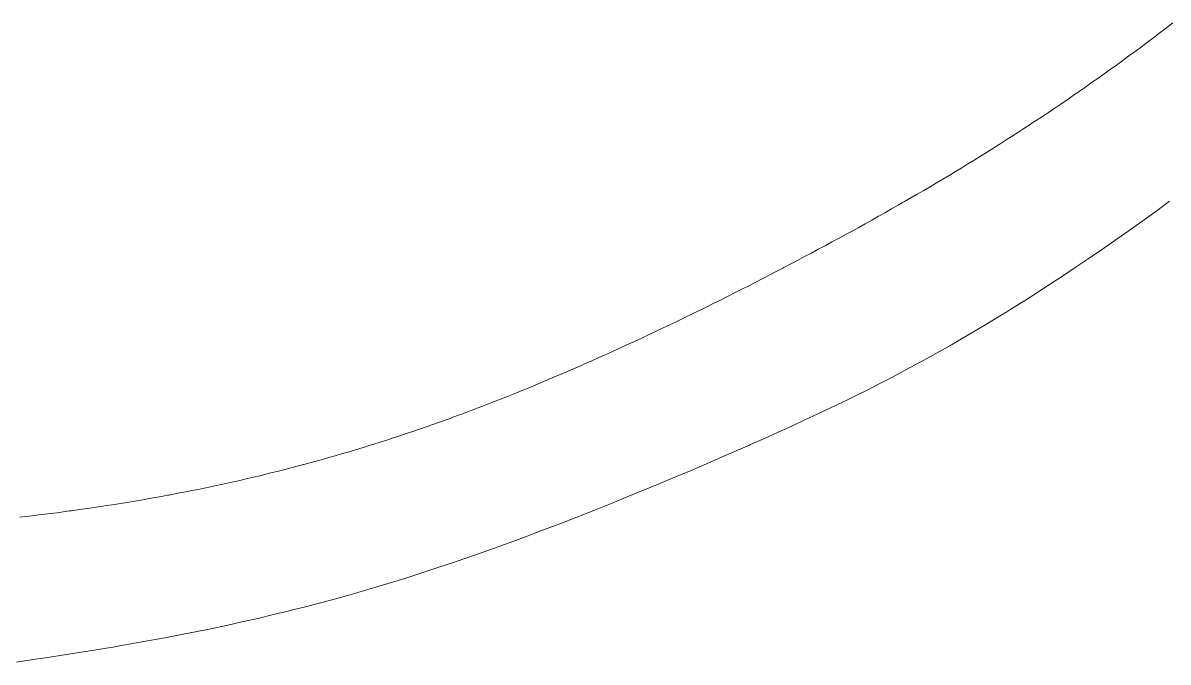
# Model space of a CAD drawing. Header units: inches. Extents: x -10205 to 13964, y -460 to 30702.
# Drawn here: x -2690 to -1487, y 15131 to 15802 of the extents above; entities that cross this region are included whole.
import ezdxf

# ---------------------------------------------------------------- set-up
doc = ezdxf.new("R2010")
doc.units = ezdxf.units.IN
doc.header["$MEASUREMENT"] = 0
doc.layers.add('0-1', color=7, linetype='Continuous', lineweight=5)
doc.layers.add('C-TOPO', color=7, linetype='Continuous', lineweight=9)

# ---------------------------------------------------------------- blocks, each defined once
blk = doc.blocks.new('1750 Ox - Topography_rvt-1-SITE PLAN - CAD FILE')
at = {"layer": 'C-TOPO'}
for p, q in [((-1489, 15797.4), (-1495.6, 15792.3)), ((-1489, 15797.4), (-1495.6, 15792.3)), ((-1482.3, 15802.5), (-1489, 15797.4)), ((-1489, 15797.4), (-1482.3, 15802.5)), ((-1508.8, 15782.4), (-1515.4, 15777.5)), ((-1515.4, 15777.5), (-1508.8, 15782.4)), ((-1502.2, 15787.3), (-1508.8, 15782.4)), ((-1508.8, 15782.4), (-1502.2, 15787.3)), ((-1502.2, 15787.3), (-1495.6, 15792.3)), ((-1495.6, 15792.3), (-1502.2, 15787.3)), ((-1521.9, 15772.6), (-1528.5, 15767.8)), ((-1528.5, 15767.8), (-1521.9, 15772.6)), ((-1515.4, 15777.5), (-1521.9, 15772.6)), ((-1515.4, 15777.5), (-1521.9, 15772.6)), ((-1541.5, 15758.2), (-1548.1, 15753.5)), ((-1548.1, 15753.5), (-1541.5, 15758.2)), ((-1541.5, 15758.2), (-1535, 15763)), ((-1541.5, 15758.2), (-1535, 15763)), ((-1535, 15763), (-1528.5, 15767.8)), ((-1535, 15763), (-1528.5, 15767.8)), ((-1554.6, 15748.9), (-1561.1, 15744.2)), ((-1561.1, 15744.2), (-1554.6, 15748.9)), ((-1548.1, 15753.5), (-1554.6, 15748.9)), ((-1548.1, 15753.5), (-1554.6, 15748.9)), ((-1574, 15735.1), (-1580.5, 15730.6)), ((-1580.5, 15730.6), (-1574, 15735.1)), ((-1567.6, 15739.7), (-1574, 15735.1)), ((-1567.6, 15739.7), (-1574, 15735.1)), ((-1567.6, 15739.7), (-1561.1, 15744.2)), ((-1561.1, 15744.2), (-1567.6, 15739.7)), ((-1600, 15717.2), (-1593.5, 15721.7)), ((-1593.5, 15721.7), (-1600, 15717.2)), ((-1587, 15726.1), (-1593.5, 15721.7)), ((-1593.5, 15721.7), (-1587, 15726.1)), ((-1580.5, 15730.6), (-1587, 15726.1)), ((-1580.5, 15730.6), (-1587, 15726.1)), ((-1612.9, 15708.5), (-1619.4, 15704.2)), ((-1619.4, 15704.2), (-1612.9, 15708.5)), ((-1606.4, 15712.9), (-1612.9, 15708.5)), ((-1606.4, 15712.9), (-1612.9, 15708.5)), ((-1606.4, 15712.9), (-1600, 15717.2)), ((-1606.4, 15712.9), (-1600, 15717.2)), ((-1630.3, 15697), (-1632.3, 15695.6)), ((-1632.3, 15695.6), (-1630.3, 15697)), ((-1625.9, 15699.9), (-1630.3, 15697)), ((-1630.3, 15697), (-1625.9, 15699.9)), ((-1619.4, 15704.2), (-1625.9, 15699.9)), ((-1619.4, 15704.2), (-1625.9, 15699.9)), ((-1651.8, 15683), (-1645.3, 15687.2)), ((-1645.3, 15687.2), (-1651.8, 15683)), ((-1638.8, 15691.4), (-1645.3, 15687.2)), ((-1645.3, 15687.2), (-1638.8, 15691.4)), ((-1632.3, 15695.6), (-1638.8, 15691.4)), ((-1632.3, 15695.6), (-1638.8, 15691.4)), ((-1671.4, 15670.6), (-1664.8, 15674.7)), ((-1664.8, 15674.7), (-1671.4, 15670.6)), ((-1664.8, 15674.7), (-1658.3, 15678.8)), ((-1658.3, 15678.8), (-1664.8, 15674.7)), ((-1651.8, 15683), (-1658.3, 15678.8)), ((-1658.3, 15678.8), (-1651.8, 15683)), ((-1691, 15658.3), (-1684.4, 15662.4)), ((-1684.4, 15662.4), (-1691, 15658.3)), ((-1677.9, 15666.5), (-1684.4, 15662.4)), ((-1677.9, 15666.5), (-1684.4, 15662.4)), ((-1671.4, 15670.6), (-1677.9, 15666.5)), ((-1671.4, 15670.6), (-1677.9, 15666.5)), ((-1704.1, 15650.3), (-1710.7, 15646.3)), ((-1710.7, 15646.3), (-1704.1, 15650.3)), ((-1697.6, 15654.3), (-1704.1, 15650.3)), ((-1697.6, 15654.3), (-1704.1, 15650.3)), ((-1697.6, 15654.3), (-1691, 15658.3)), ((-1691, 15658.3), (-1697.6, 15654.3)), ((-1724, 15638.3), (-1730.7, 15634.4)), ((-1724, 15638.3), (-1730.7, 15634.4)), ((-1717.4, 15642.3), (-1724, 15638.3)), ((-1724, 15638.3), (-1717.4, 15642.3)), ((-1717.4, 15642.3), (-1710.7, 15646.3)), ((-1710.7, 15646.3), (-1717.4, 15642.3)), ((-1744, 15626.5), (-1750.7, 15622.6)), ((-1750.7, 15622.6), (-1744, 15626.5)), ((-1737.3, 15630.4), (-1744, 15626.5)), ((-1744, 15626.5), (-1737.3, 15630.4)), ((-1730.7, 15634.4), (-1737.3, 15630.4)), ((-1737.3, 15630.4), (-1730.7, 15634.4)), ((-1766.2, 15613.7), (-1771, 15610.9)), ((-1771, 15610.9), (-1766.2, 15613.7)), ((-1764.2, 15614.8), (-1766.2, 15613.7)), ((-1764.2, 15614.8), (-1766.2, 15613.7)), ((-1757.5, 15618.7), (-1764.2, 15614.8)), ((-1764.2, 15614.8), (-1757.5, 15618.7)), ((-1757.5, 15618.7), (-1750.7, 15622.6)), ((-1750.7, 15622.6), (-1757.5, 15618.7)), ((-1500.3, 15604.5), (-1485.7, 15615.2)), ((-1485.7, 15615.2), (-1500.3, 15604.5)), ((-1791.6, 15599.3), (-1789.9, 15600.2)), ((-1791.6, 15599.3), (-1789.9, 15600.2)), ((-1789.9, 15600.2), (-1784.7, 15603.1)), ((-1784.7, 15603.1), (-1789.9, 15600.2)), ((-1777.8, 15607), (-1784.7, 15603.1)), ((-1784.7, 15603.1), (-1777.8, 15607)), ((-1777.8, 15607), (-1771, 15610.9)), ((-1771, 15610.9), (-1777.8, 15607)), ((-1514.8, 15594), (-1500.3, 15604.5)), ((-1500.3, 15604.5), (-1514.8, 15594)), ((-1805.4, 15591.5), (-1812.3, 15587.7)), ((-1805.4, 15591.5), (-1812.3, 15587.7)), ((-1798.5, 15595.4), (-1805.4, 15591.5)), ((-1798.5, 15595.4), (-1805.4, 15591.5)), ((-1798.5, 15595.4), (-1791.6, 15599.3)), ((-1791.6, 15599.3), (-1798.5, 15595.4)), ((-1514.8, 15594), (-1529.1, 15583.8)), ((-1514.8, 15594), (-1529.1, 15583.8)), ((-1833.4, 15576.1), (-1826.4, 15580)), ((-1833.4, 15576.1), (-1826.4, 15580)), ((-1826.4, 15580), (-1823.9, 15581.3)), ((-1823.9, 15581.3), (-1826.4, 15580)), ((-1819.3, 15583.8), (-1823.9, 15581.3)), ((-1819.3, 15583.8), (-1823.9, 15581.3)), ((-1812.3, 15587.7), (-1819.3, 15583.8)), ((-1812.3, 15587.7), (-1819.3, 15583.8)), ((-1529.1, 15583.8), (-1543.2, 15573.9)), ((-1529.1, 15583.8), (-1543.2, 15573.9)), ((-1862, 15560.7), (-1854.8, 15564.6)), ((-1854.8, 15564.6), (-1862, 15560.7)), ((-1854.8, 15564.6), (-1847.6, 15568.4)), ((-1854.8, 15564.6), (-1847.6, 15568.4)), ((-1840.5, 15572.3), (-1847.6, 15568.4)), ((-1840.5, 15572.3), (-1847.6, 15568.4)), ((-1840.5, 15572.3), (-1833.4, 15576.1)), ((-1833.4, 15576.1), (-1840.5, 15572.3)), ((-1557.2, 15564.1), (-1571.1, 15554.6)), ((-1571.1, 15554.6), (-1557.2, 15564.1)), ((-1557.2, 15564.1), (-1543.2, 15573.9)), ((-1557.2, 15564.1), (-1543.2, 15573.9)), ((-1876.4, 15553), (-1883.7, 15549.2)), ((-1883.7, 15549.2), (-1876.4, 15553)), ((-1869.2, 15556.9), (-1876.4, 15553)), ((-1869.2, 15556.9), (-1876.4, 15553)), ((-1862, 15560.7), (-1869.2, 15556.9)), ((-1869.2, 15556.9), (-1862, 15560.7)), ((-1571.1, 15554.6), (-1584.8, 15545.4)), ((-1571.1, 15554.6), (-1584.8, 15545.4)), ((-1905.6, 15537.7), (-1898.3, 15541.5)), ((-1898.3, 15541.5), (-1905.6, 15537.7)), ((-1898.3, 15541.5), (-1891.9, 15544.9)), ((-1898.3, 15541.5), (-1891.9, 15544.9)), ((-1891, 15545.4), (-1891.9, 15544.9)), ((-1891.9, 15544.9), (-1891, 15545.4)), ((-1883.7, 15549.2), (-1891, 15545.4)), ((-1883.7, 15549.2), (-1891, 15545.4)), ((-1598.4, 15536.3), (-1584.8, 15545.4)), ((-1584.8, 15545.4), (-1598.4, 15536.3)), ((-1927.8, 15526.3), (-1920.4, 15530.1)), ((-1927.8, 15526.3), (-1920.4, 15530.1)), ((-1913, 15533.9), (-1920.4, 15530.1)), ((-1920.4, 15530.1), (-1913, 15533.9)), ((-1905.6, 15537.7), (-1913, 15533.9)), ((-1905.6, 15537.7), (-1913, 15533.9)), ((-1598.4, 15536.3), (-1611.8, 15527.5)), ((-1598.4, 15536.3), (-1611.8, 15527.5)), ((-1942.6, 15518.8), (-1950, 15515.1)), ((-1942.6, 15518.8), (-1950, 15515.1)), ((-1935.2, 15522.6), (-1942.6, 15518.8)), ((-1942.6, 15518.8), (-1935.2, 15522.6)), ((-1935.2, 15522.6), (-1927.8, 15526.3)), ((-1935.2, 15522.6), (-1927.8, 15526.3)), ((-1638.3, 15510.5), (-1625.1, 15518.9)), ((-1638.3, 15510.5), (-1625.1, 15518.9)), ((-1611.8, 15527.5), (-1625.1, 15518.9)), ((-1611.8, 15527.5), (-1625.1, 15518.9)), ((-1965, 15507.6), (-1972.5, 15503.9)), ((-1972.5, 15503.9), (-1965, 15507.6)), ((-1965, 15507.6), (-1957.5, 15511.3)), ((-1965, 15507.6), (-1957.5, 15511.3)), ((-1950, 15515.1), (-1957.5, 15511.3)), ((-1957.5, 15511.3), (-1950, 15515.1)), ((-1638.3, 15510.5), (-1651.3, 15502.3)), ((-1638.3, 15510.5), (-1651.3, 15502.3)), ((-2002.5, 15489.3), (-1994.9, 15492.9)), ((-2002.5, 15489.3), (-1994.9, 15492.9)), ((-1987.4, 15496.6), (-1994.9, 15492.9)), ((-1994.9, 15492.9), (-1987.4, 15496.6)), ((-1987.4, 15496.6), (-1979.9, 15500.2)), ((-1987.4, 15496.6), (-1979.9, 15500.2)), ((-1977.3, 15501.5), (-1979.9, 15500.2)), ((-1977.3, 15501.5), (-1979.9, 15500.2)), ((-1972.5, 15503.9), (-1977.3, 15501.5)), ((-1977.3, 15501.5), (-1972.5, 15503.9)), ((-1677.1, 15486.6), (-1664.3, 15494.3)), ((-1664.3, 15494.3), (-1677.1, 15486.6)), ((-1660.2, 15496.8), (-1664.3, 15494.3)), ((-1660.2, 15496.8), (-1664.3, 15494.3)), ((-1660.2, 15496.8), (-1658.1, 15498.1)), ((-1660.2, 15496.8), (-1658.1, 15498.1)), ((-1657.7, 15498.4), (-1658.1, 15498.1)), ((-1657.7, 15498.4), (-1658.1, 15498.1)), ((-1651.3, 15502.3), (-1657.7, 15498.4)), ((-1651.3, 15502.3), (-1657.7, 15498.4)), ((-2017.5, 15482.1), (-2022.8, 15479.6)), ((-2022.8, 15479.6), (-2017.5, 15482.1)), ((-2010, 15485.7), (-2017.5, 15482.1)), ((-2010, 15485.7), (-2017.5, 15482.1)), ((-2010, 15485.7), (-2002.5, 15489.3)), ((-2010, 15485.7), (-2002.5, 15489.3)), ((-1689.8, 15479), (-1677.1, 15486.6)), ((-1677.1, 15486.6), (-1689.8, 15479)), ((-2047.6, 15467.9), (-2055.1, 15464.5)), ((-2055.1, 15464.5), (-2047.6, 15467.9)), ((-2047.6, 15467.9), (-2040.1, 15471.4)), ((-2047.6, 15467.9), (-2040.1, 15471.4)), ((-2032.5, 15475), (-2040.1, 15471.4)), ((-2032.5, 15475), (-2040.1, 15471.4)), ((-2025, 15478.5), (-2032.5, 15475)), ((-2032.5, 15475), (-2025, 15478.5)), ((-2022.8, 15479.6), (-2025, 15478.5)), ((-2025, 15478.5), (-2022.8, 15479.6)), ((-1702.4, 15471.6), (-1714.9, 15464.3)), ((-1714.9, 15464.3), (-1702.4, 15471.6)), ((-1689.8, 15479), (-1702.4, 15471.6)), ((-1702.4, 15471.6), (-1689.8, 15479)), ((-2077.6, 15454.2), (-2070.1, 15457.6)), ((-2070.1, 15457.6), (-2077.6, 15454.2)), ((-2062.6, 15461), (-2070.1, 15457.6)), ((-2070.1, 15457.6), (-2062.6, 15461)), ((-2055.1, 15464.5), (-2062.6, 15461)), ((-2062.6, 15461), (-2055.1, 15464.5)), ((-1727.4, 15457.2), (-1739.9, 15450.3)), ((-1727.4, 15457.2), (-1739.9, 15450.3)), ((-1727.4, 15457.2), (-1721.2, 15460.7)), ((-1721.2, 15460.7), (-1727.4, 15457.2)), ((-1714.9, 15464.3), (-1721.2, 15460.7)), ((-1714.9, 15464.3), (-1721.2, 15460.7)), ((-2100.1, 15444.2), (-2103.4, 15442.7)), ((-2100.1, 15444.2), (-2103.4, 15442.7)), ((-2092.6, 15447.5), (-2100.1, 15444.2)), ((-2100.1, 15444.2), (-2092.6, 15447.5)), ((-2085.1, 15450.8), (-2092.6, 15447.5)), ((-2092.6, 15447.5), (-2085.1, 15450.8)), ((-2085.1, 15450.8), (-2077.6, 15454.2)), ((-2085.1, 15450.8), (-2077.6, 15454.2)), ((-1739.9, 15450.3), (-1752.4, 15443.5)), ((-1739.9, 15450.3), (-1752.4, 15443.5)), ((-2129.9, 15431.3), (-2122.5, 15434.4)), ((-2129.9, 15431.3), (-2122.5, 15434.4)), ((-2122.5, 15434.4), (-2115, 15437.6)), ((-2122.5, 15434.4), (-2115, 15437.6)), ((-2107.6, 15440.9), (-2115, 15437.6)), ((-2115, 15437.6), (-2107.6, 15440.9)), ((-2103.4, 15442.7), (-2107.6, 15440.9)), ((-2107.6, 15440.9), (-2103.4, 15442.7)), ((-1764.9, 15436.8), (-1777.4, 15430.1)), ((-1777.4, 15430.1), (-1764.9, 15436.8)), ((-1752.4, 15443.5), (-1764.9, 15436.8)), ((-1752.4, 15443.5), (-1764.9, 15436.8)), ((-2159.4, 15418.9), (-2152.1, 15421.9)), ((-2152.1, 15421.9), (-2159.4, 15418.9)), ((-2144.7, 15425), (-2152.1, 15421.9)), ((-2152.1, 15421.9), (-2144.7, 15425)), ((-2137.3, 15428.1), (-2144.7, 15425)), ((-2144.7, 15425), (-2137.3, 15428.1)), ((-2129.9, 15431.3), (-2137.3, 15428.1)), ((-2129.9, 15431.3), (-2137.3, 15428.1)), ((-1790.1, 15423.6), (-1802.8, 15417.1)), ((-1790.1, 15423.6), (-1802.8, 15417.1)), ((-1777.4, 15430.1), (-1790.1, 15423.6)), ((-1790.1, 15423.6), (-1777.4, 15430.1)), ((-2188.6, 15407.1), (-2181.3, 15410)), ((-2188.6, 15407.1), (-2181.3, 15410)), ((-2174, 15412.9), (-2181.3, 15410)), ((-2174, 15412.9), (-2181.3, 15410)), ((-2166.7, 15415.9), (-2174, 15412.9)), ((-2166.7, 15415.9), (-2174, 15412.9)), ((-2159.4, 15418.9), (-2166.7, 15415.9)), ((-2166.7, 15415.9), (-2159.4, 15418.9)), ((-1819, 15409.1), (-1826.2, 15405.6)), ((-1819, 15409.1), (-1826.2, 15405.6)), ((-1815.7, 15410.7), (-1819, 15409.1)), ((-1819, 15409.1), (-1815.7, 15410.7)), ((-1815.7, 15410.7), (-1813.4, 15411.8)), ((-1813.4, 15411.8), (-1815.7, 15410.7)), ((-1813.4, 15411.8), (-1802.8, 15417.1)), ((-1802.8, 15417.1), (-1813.4, 15411.8)), ((-2217.4, 15396), (-2224.5, 15393.3)), ((-2224.5, 15393.3), (-2217.4, 15396)), ((-2210.2, 15398.7), (-2217.4, 15396)), ((-2210.2, 15398.7), (-2217.4, 15396)), ((-2203, 15401.5), (-2210.2, 15398.7)), ((-2210.2, 15398.7), (-2203, 15401.5)), ((-2203, 15401.5), (-2195.8, 15404.3)), ((-2203, 15401.5), (-2195.8, 15404.3)), ((-2188.6, 15407.1), (-2195.8, 15404.3)), ((-2195.8, 15404.3), (-2188.6, 15407.1)), ((-1841.8, 15398), (-1855.2, 15391.6)), ((-1855.2, 15391.6), (-1841.8, 15398)), ((-1828.7, 15404.3), (-1841.8, 15398)), ((-1828.7, 15404.3), (-1841.8, 15398)), ((-1826.2, 15405.6), (-1828.7, 15404.3)), ((-1828.7, 15404.3), (-1826.2, 15405.6)), ((-2245.7, 15385.5), (-2252.7, 15383)), ((-2245.7, 15385.5), (-2252.7, 15383)), ((-2241.5, 15387), (-2245.7, 15385.5)), ((-2245.7, 15385.5), (-2241.5, 15387)), ((-2241.5, 15387), (-2238.6, 15388.1)), ((-2241.5, 15387), (-2238.6, 15388.1)), ((-2231.6, 15390.7), (-2238.6, 15388.1)), ((-2231.6, 15390.7), (-2238.6, 15388.1)), ((-2224.5, 15393.3), (-2231.6, 15390.7)), ((-2224.5, 15393.3), (-2231.6, 15390.7)), ((-1882.6, 15378.9), (-1868.8, 15385.3)), ((-1868.8, 15385.3), (-1882.6, 15378.9)), ((-1868.8, 15385.3), (-1855.2, 15391.6)), ((-1868.8, 15385.3), (-1855.2, 15391.6)), ((-2280.6, 15373.3), (-2287.5, 15371)), ((-2280.6, 15373.3), (-2287.5, 15371)), ((-2280.6, 15373.3), (-2273.6, 15375.7)), ((-2280.6, 15373.3), (-2273.6, 15375.7)), ((-2266.7, 15378.1), (-2273.6, 15375.7)), ((-2273.6, 15375.7), (-2266.7, 15378.1)), ((-2259.7, 15380.5), (-2266.7, 15378.1)), ((-2266.7, 15378.1), (-2259.7, 15380.5)), ((-2252.7, 15383), (-2259.7, 15380.5)), ((-2259.7, 15380.5), (-2252.7, 15383)), ((-1896.7, 15372.5), (-1911.1, 15366)), ((-1911.1, 15366), (-1896.7, 15372.5)), ((-1882.6, 15378.9), (-1896.7, 15372.5)), ((-1896.7, 15372.5), (-1882.6, 15378.9)), ((-2321.7, 15359.9), (-2328.5, 15357.8)), ((-2328.5, 15357.8), (-2321.7, 15359.9)), ((-2314.9, 15362), (-2321.7, 15359.9)), ((-2314.9, 15362), (-2321.7, 15359.9)), ((-2308, 15364.2), (-2314.9, 15362)), ((-2314.9, 15362), (-2308, 15364.2)), ((-2308, 15364.2), (-2301.2, 15366.4)), ((-2308, 15364.2), (-2301.2, 15366.4)), ((-2294.3, 15368.7), (-2301.2, 15366.4)), ((-2301.2, 15366.4), (-2294.3, 15368.7)), ((-2287.5, 15371), (-2294.3, 15368.7)), ((-2294.3, 15368.7), (-2287.5, 15371)), ((-1911.1, 15366), (-1925.8, 15359.5)), ((-1911.1, 15366), (-1925.8, 15359.5)), ((-2362.1, 15347.7), (-2368.8, 15345.8)), ((-2368.8, 15345.8), (-2362.1, 15347.7)), ((-2362.1, 15347.7), (-2355.4, 15349.6)), ((-2362.1, 15347.7), (-2355.4, 15349.6)), ((-2348.7, 15351.6), (-2355.4, 15349.6)), ((-2355.4, 15349.6), (-2348.7, 15351.6)), ((-2342, 15353.6), (-2348.7, 15351.6)), ((-2342, 15353.6), (-2348.7, 15351.6)), ((-2342, 15353.6), (-2335.2, 15355.7)), ((-2342, 15353.6), (-2335.2, 15355.7)), ((-2335.2, 15355.7), (-2331.4, 15356.9)), ((-2335.2, 15355.7), (-2331.4, 15356.9)), ((-2328.5, 15357.8), (-2331.4, 15356.9)), ((-2331.4, 15356.9), (-2328.5, 15357.8)), ((-1956.3, 15346.1), (-1940.9, 15352.8)), ((-1940.9, 15352.8), (-1956.3, 15346.1)), ((-1926.2, 15359.3), (-1940.9, 15352.8)), ((-1940.9, 15352.8), (-1926.2, 15359.3)), ((-1926.2, 15359.3), (-1925.8, 15359.5)), ((-1926.2, 15359.3), (-1925.8, 15359.5)), ((-2401.9, 15336.7), (-2408.5, 15335)), ((-2408.5, 15335), (-2401.9, 15336.7)), ((-2401.9, 15336.7), (-2395.3, 15338.4)), ((-2395.3, 15338.4), (-2401.9, 15336.7)), ((-2394.9, 15338.6), (-2395.3, 15338.4)), ((-2395.3, 15338.4), (-2394.9, 15338.6)), ((-2394.9, 15338.6), (-2388.7, 15340.2)), ((-2394.9, 15338.6), (-2388.7, 15340.2)), ((-2382.1, 15342), (-2388.7, 15340.2)), ((-2388.7, 15340.2), (-2382.1, 15342)), ((-2382.1, 15342), (-2375.4, 15343.9)), ((-2382.1, 15342), (-2375.4, 15343.9)), ((-2375.4, 15343.9), (-2368.8, 15345.8)), ((-2368.8, 15345.8), (-2375.4, 15343.9)), ((-1972.1, 15339.3), (-1988.2, 15332.4)), ((-1988.2, 15332.4), (-1972.1, 15339.3)), ((-1967.6, 15341.2), (-1972.1, 15339.3)), ((-1967.6, 15341.2), (-1972.1, 15339.3)), ((-1956.3, 15346.1), (-1967.6, 15341.2)), ((-1967.6, 15341.2), (-1956.3, 15346.1)), ((-2454.3, 15323.7), (-2460.8, 15322.2)), ((-2454.3, 15323.7), (-2460.8, 15322.2)), ((-2447.8, 15325.2), (-2454.3, 15323.7)), ((-2454.3, 15323.7), (-2447.8, 15325.2)), ((-2447.8, 15325.2), (-2441.3, 15326.8)), ((-2447.8, 15325.2), (-2441.3, 15326.8)), ((-2441.3, 15326.8), (-2434.8, 15328.4)), ((-2441.3, 15326.8), (-2434.8, 15328.4)), ((-2428.2, 15330), (-2434.8, 15328.4)), ((-2434.8, 15328.4), (-2428.2, 15330)), ((-2428.2, 15330), (-2421.7, 15331.6)), ((-2421.7, 15331.6), (-2428.2, 15330)), ((-2415.1, 15333.3), (-2421.7, 15331.6)), ((-2421.7, 15331.6), (-2415.1, 15333.3)), ((-2408.5, 15335), (-2415.1, 15333.3)), ((-2415.1, 15333.3), (-2408.5, 15335)), ((-2004.6, 15325.5), (-2021.3, 15318.5)), ((-2004.6, 15325.5), (-2021.3, 15318.5)), ((-1988.2, 15332.4), (-2004.6, 15325.5)), ((-2004.6, 15325.5), (-1988.2, 15332.4)), ((-2506.1, 15312.4), (-2512.6, 15311.1)), ((-2512.6, 15311.1), (-2506.1, 15312.4)), ((-2499.7, 15313.7), (-2506.1, 15312.4)), ((-2506.1, 15312.4), (-2499.7, 15313.7)), ((-2493.2, 15315.1), (-2499.7, 15313.7)), ((-2499.7, 15313.7), (-2493.2, 15315.1)), ((-2486.7, 15316.5), (-2493.2, 15315.1)), ((-2493.2, 15315.1), (-2486.7, 15316.5)), ((-2480.3, 15317.8), (-2486.7, 15316.5)), ((-2480.3, 15317.8), (-2486.7, 15316.5)), ((-2473.8, 15319.3), (-2480.3, 15317.8)), ((-2473.8, 15319.3), (-2480.3, 15317.8)), ((-2473.8, 15319.3), (-2467.3, 15320.7)), ((-2473.8, 15319.3), (-2467.3, 15320.7)), ((-2460.8, 15322.2), (-2467.3, 15320.7)), ((-2467.3, 15320.7), (-2460.8, 15322.2)), ((-2038.3, 15311.4), (-2021.3, 15318.5)), ((-2038.3, 15311.4), (-2021.3, 15318.5)), ((-2576.8, 15299.4), (-2570.4, 15300.4)), ((-2570.4, 15300.4), (-2576.8, 15299.4)), ((-2564, 15301.5), (-2570.4, 15300.4)), ((-2570.4, 15300.4), (-2564, 15301.5)), ((-2564, 15301.5), (-2557.5, 15302.7)), ((-2564, 15301.5), (-2557.5, 15302.7)), ((-2551.1, 15303.8), (-2557.5, 15302.7)), ((-2557.5, 15302.7), (-2551.1, 15303.8)), ((-2551.1, 15303.8), (-2544.7, 15305)), ((-2551.1, 15303.8), (-2544.7, 15305)), ((-2544.7, 15305), (-2538.3, 15306.2)), ((-2538.3, 15306.2), (-2544.7, 15305)), ((-2536.8, 15306.4), (-2538.3, 15306.2)), ((-2536.8, 15306.4), (-2538.3, 15306.2)), ((-2531.9, 15307.4), (-2536.8, 15306.4)), ((-2536.8, 15306.4), (-2531.9, 15307.4)), ((-2525.4, 15308.6), (-2531.9, 15307.4)), ((-2531.9, 15307.4), (-2525.4, 15308.6)), ((-2525.4, 15308.6), (-2519, 15309.8)), ((-2525.4, 15308.6), (-2519, 15309.8)), ((-2512.6, 15311.1), (-2519, 15309.8)), ((-2512.6, 15311.1), (-2519, 15309.8)), ((-2073, 15297.3), (-2055.6, 15304.4)), ((-2073, 15297.3), (-2055.6, 15304.4)), ((-2038.3, 15311.4), (-2055.6, 15304.4)), ((-2038.3, 15311.4), (-2055.6, 15304.4)), ((-2660.7, 15287.1), (-2654.2, 15287.9)), ((-2660.7, 15287.1), (-2654.2, 15287.9)), ((-2647.7, 15288.8), (-2654.2, 15287.9)), ((-2647.7, 15288.8), (-2654.2, 15287.9)), ((-2647.7, 15288.8), (-2641.2, 15289.7)), ((-2641.2, 15289.7), (-2647.7, 15288.8)), ((-2639.3, 15289.9), (-2641.2, 15289.7)), ((-2639.3, 15289.9), (-2641.2, 15289.7)), ((-2634.8, 15290.5), (-2639.3, 15289.9)), ((-2639.3, 15289.9), (-2634.8, 15290.5)), ((-2634.8, 15290.5), (-2628.3, 15291.5)), ((-2634.8, 15290.5), (-2628.3, 15291.5)), ((-2628.3, 15291.5), (-2621.8, 15292.4)), ((-2621.8, 15292.4), (-2628.3, 15291.5)), ((-2615.4, 15293.3), (-2621.8, 15292.4)), ((-2621.8, 15292.4), (-2615.4, 15293.3)), ((-2609, 15294.3), (-2615.4, 15293.3)), ((-2615.4, 15293.3), (-2609, 15294.3)), ((-2605.7, 15294.8), (-2609, 15294.3)), ((-2609, 15294.3), (-2605.7, 15294.8)), ((-2605.7, 15294.8), (-2602.5, 15295.3)), ((-2605.7, 15294.8), (-2602.5, 15295.3)), ((-2596.1, 15296.3), (-2602.5, 15295.3)), ((-2596.1, 15296.3), (-2602.5, 15295.3)), ((-2589.7, 15297.3), (-2596.1, 15296.3)), ((-2596.1, 15296.3), (-2589.7, 15297.3)), ((-2583.2, 15298.3), (-2589.7, 15297.3)), ((-2589.7, 15297.3), (-2583.2, 15298.3)), ((-2576.8, 15299.4), (-2583.2, 15298.3)), ((-2583.2, 15298.3), (-2576.8, 15299.4)), ((-2090.6, 15290.3), (-2108.4, 15283.3)), ((-2108.4, 15283.3), (-2090.6, 15290.3)), ((-2073, 15297.3), (-2090.6, 15290.3)), ((-2090.6, 15290.3), (-2073, 15297.3)), ((-2693.4, 15283.2), (-2686.8, 15284)), ((-2686.8, 15284), (-2693.4, 15283.2)), ((-2680.3, 15284.7), (-2686.8, 15284)), ((-2680.3, 15284.7), (-2686.8, 15284)), ((-2673.7, 15285.5), (-2680.3, 15284.7)), ((-2673.7, 15285.5), (-2680.3, 15284.7)), ((-2667.2, 15286.3), (-2673.7, 15285.5)), ((-2673.7, 15285.5), (-2667.2, 15286.3)), ((-2660.7, 15287.1), (-2667.2, 15286.3)), ((-2667.2, 15286.3), (-2660.7, 15287.1)), ((-2144.3, 15269.4), (-2126.3, 15276.3)), ((-2144.3, 15269.4), (-2126.3, 15276.3)), ((-2126.3, 15276.3), (-2108.4, 15283.3)), ((-2108.4, 15283.3), (-2126.3, 15276.3)), ((-2144.3, 15269.4), (-2162.4, 15262.7)), ((-2162.4, 15262.7), (-2144.3, 15269.4)), ((-2180.6, 15256), (-2198.7, 15249.4)), ((-2180.6, 15256), (-2198.7, 15249.4)), ((-2162.4, 15262.7), (-2180.6, 15256)), ((-2162.4, 15262.7), (-2180.6, 15256)), ((-2235, 15236.7), (-2216.9, 15243)), ((-2235, 15236.7), (-2216.9, 15243)), ((-2198.7, 15249.4), (-2216.9, 15243)), ((-2198.7, 15249.4), (-2216.9, 15243)), ((-2271, 15224.6), (-2253.1, 15230.6)), ((-2271, 15224.6), (-2253.1, 15230.6)), ((-2236.9, 15236), (-2253.1, 15230.6)), ((-2253.1, 15230.6), (-2236.9, 15236)), ((-2236.9, 15236), (-2235, 15236.7)), ((-2235, 15236.7), (-2236.9, 15236)), ((-2288.9, 15218.9), (-2306.6, 15213.4)), ((-2288.9, 15218.9), (-2306.6, 15213.4)), ((-2288.9, 15218.9), (-2271, 15224.6)), ((-2271, 15224.6), (-2288.9, 15218.9)), ((-2341.7, 15203.1), (-2324.2, 15208.1)), ((-2324.2, 15208.1), (-2341.7, 15203.1)), ((-2324.2, 15208.1), (-2306.6, 15213.4)), ((-2324.2, 15208.1), (-2306.6, 15213.4)), ((-2376.1, 15193.6), (-2393.2, 15189.1)), ((-2376.1, 15193.6), (-2393.2, 15189.1)), ((-2376.1, 15193.6), (-2359, 15198.2)), ((-2376.1, 15193.6), (-2359, 15198.2)), ((-2341.7, 15203.1), (-2359, 15198.2)), ((-2359, 15198.2), (-2341.7, 15203.1)), ((-2443.5, 15176.9), (-2426.8, 15180.8)), ((-2443.5, 15176.9), (-2426.8, 15180.8)), ((-2410, 15184.9), (-2426.8, 15180.8)), ((-2410, 15184.9), (-2426.8, 15180.8)), ((-2406.9, 15185.7), (-2410, 15184.9)), ((-2410, 15184.9), (-2406.9, 15185.7)), ((-2406.9, 15185.7), (-2393.2, 15189.1)), ((-2406.9, 15185.7), (-2393.2, 15189.1)), ((-2492.7, 15166), (-2476.4, 15169.5)), ((-2476.4, 15169.5), (-2492.7, 15166)), ((-2460, 15173.1), (-2476.4, 15169.5)), ((-2476.4, 15169.5), (-2460, 15173.1)), ((-2443.5, 15176.9), (-2460, 15173.1)), ((-2443.5, 15176.9), (-2460, 15173.1)), ((-2541.1, 15156.5), (-2557, 15153.5)), ((-2541.1, 15156.5), (-2557, 15153.5)), ((-2541.1, 15156.5), (-2525.1, 15159.5)), ((-2541.1, 15156.5), (-2525.1, 15159.5)), ((-2523.1, 15159.9), (-2525.1, 15159.5)), ((-2525.1, 15159.5), (-2523.1, 15159.9)), ((-2523.1, 15159.9), (-2521.5, 15160.3)), ((-2521.5, 15160.3), (-2523.1, 15159.9)), ((-2521.1, 15160.3), (-2521.5, 15160.3)), ((-2521.1, 15160.3), (-2521.5, 15160.3)), ((-2520.2, 15160.5), (-2521.1, 15160.3)), ((-2521.1, 15160.3), (-2520.2, 15160.5)), ((-2509, 15162.7), (-2520.2, 15160.5)), ((-2509, 15162.7), (-2520.2, 15160.5)), ((-2492.7, 15166), (-2509, 15162.7)), ((-2509, 15162.7), (-2492.7, 15166)), ((-2604.3, 15145.3), (-2619.9, 15142.7)), ((-2604.3, 15145.3), (-2619.9, 15142.7)), ((-2604.3, 15145.3), (-2591.3, 15147.5)), ((-2604.3, 15145.3), (-2591.3, 15147.5)), ((-2591.3, 15147.5), (-2588.6, 15147.9)), ((-2591.3, 15147.5), (-2588.6, 15147.9)), ((-2588.6, 15147.9), (-2572.8, 15150.7)), ((-2572.8, 15150.7), (-2588.6, 15147.9)), ((-2557, 15153.5), (-2572.8, 15150.7)), ((-2557, 15153.5), (-2572.8, 15150.7)), ((-2681.6, 15133.2), (-2696.9, 15130.9)), ((-2681.6, 15133.2), (-2696.9, 15130.9)), ((-2681.6, 15133.2), (-2666.3, 15135.5)), ((-2681.6, 15133.2), (-2666.3, 15135.5)), ((-2650.9, 15137.8), (-2666.3, 15135.5)), ((-2666.3, 15135.5), (-2650.9, 15137.8)), ((-2635.4, 15140.2), (-2650.9, 15137.8)), ((-2635.4, 15140.2), (-2650.9, 15137.8)), ((-2635.4, 15140.2), (-2619.9, 15142.7)), ((-2619.9, 15142.7), (-2635.4, 15140.2))]:
    blk.add_line(p, q, dxfattribs=at)

msp = doc.modelspace()

# ---------------------------------------------------------------- block references
at = {"layer": '0-1'}
msp.add_blockref('1750 Ox - Topography_rvt-1-SITE PLAN - CAD FILE', (0, 0), dxfattribs=at)

doc.saveas('drawing.dxf')
